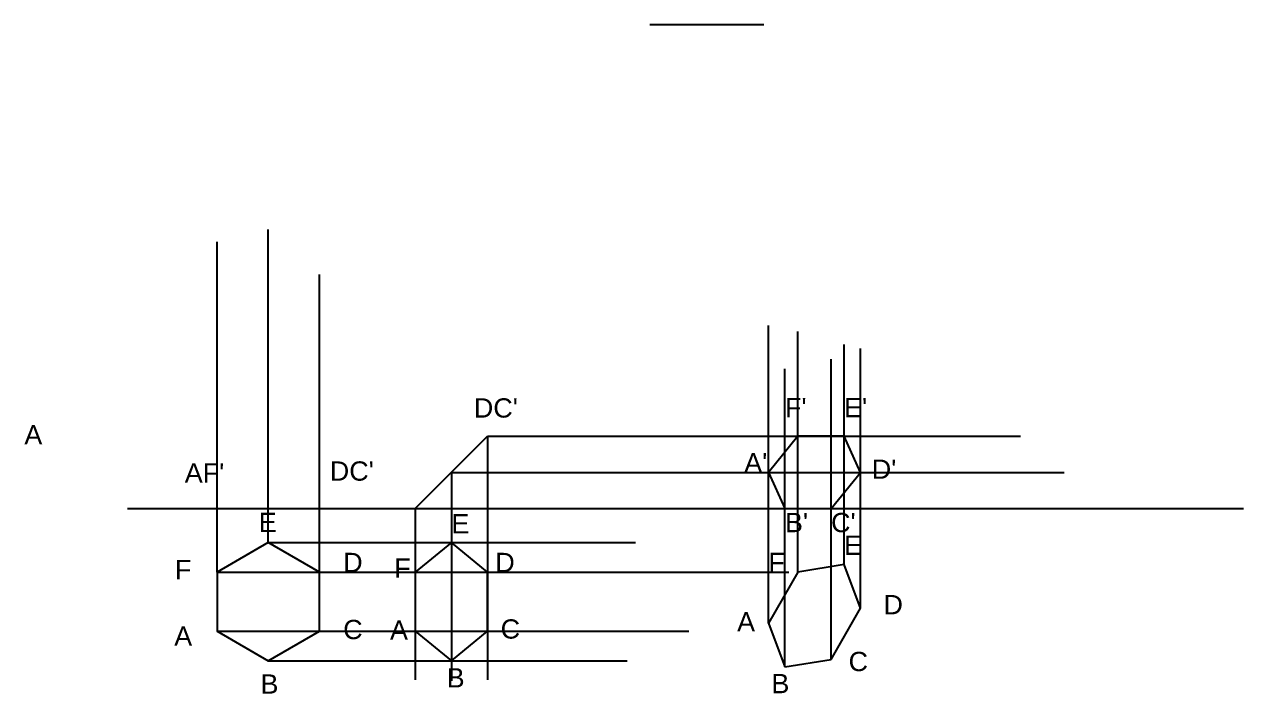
# Model space of a CAD drawing. Header units: millimetres. Extents: x 186 to 71940, y -203 to 575.
# Drawn here: x 1631 to 2250, y 156 to 496 of the extents above; entities that cross this region are included whole.
import ezdxf

# ---------------------------------------------------------------- set-up
doc = ezdxf.new("R2010")
doc.units = ezdxf.units.MM
doc.header["$MEASUREMENT"] = 0
doc.styles.get("Standard").update_dxf_attribs({"font": 'arial.ttf'})

msp = doc.modelspace()

# ---------------------------------------------------------------- linework, layer by layer
at = {"color": 244, "true_color": 0x991b1e}
for p, q in [((1948.52, 496.02), (2006.48, 496.02)), ((1754.78, 232.86), (1754.78, 391.83)), ((1728.8, 217.86), (1728.8, 385.55)), ((1780.76, 217.86), (1780.76, 368.95)), ((1829.41, 250.13), (1866.15, 286.88)), ((1866.15, 286.88), (1866.15, 163.21)), ((1847.78, 268.51), (1847.78, 162.65)), ((1829.41, 250.13), (1829.41, 163.21)), ((1754.78, 232.86), (1941.21, 232.86)), ((1728.8, 217.86), (2019.09, 217.86)), ((1728.8, 187.86), (1968.4, 187.86)), ((1754.78, 172.86), (1936.96, 172.86))]:
    msp.add_line(p, q, dxfattribs=at)
at = {"color": 242, "true_color": 0xcd2027}
for p, q in [((2008.76, 191.88), (2008.76, 343.14)), ((2023.76, 217.86), (2023.76, 340)), ((2047.17, 221.66), (2047.17, 333.43)), ((2055.58, 199.49), (2055.58, 331.43)), ((2040.58, 173.51), (2040.58, 326)), ((2017.17, 169.7), (2017.17, 321.15)), ((1866.15, 286.88), (2136.72, 286.88)), ((1847.78, 268.51), (2159.02, 268.51))]:
    msp.add_line(p, q, dxfattribs=at)
at = {"color": 7, "true_color": 0xffffff}
for p, q in [((1829.41, 250.13), (1866.15, 286.88)), ((2023.76, 286.88), (2008.76, 268.51)), ((2040.58, 286.88), (2023.76, 286.88)), ((2047.17, 286.88), (2023.76, 286.88)), ((2055.58, 268.51), (2047.17, 286.88)), ((2008.76, 268.51), (2017.17, 250.13)), ((2040.58, 250.13), (2055.58, 268.51)), ((1683.29, 250.13), (2250.06, 250.13)), ((2017.17, 250.13), (2047.17, 250.13)), ((1847.78, 232.86), (1829.41, 217.86)), ((1866.15, 217.86), (1847.78, 232.86)), ((1829.41, 217.86), (1829.41, 187.86)), ((1866.15, 187.86), (1866.15, 217.86)), ((2023.76, 217.86), (2008.76, 191.88)), ((2047.17, 221.66), (2023.76, 217.86)), ((2055.58, 199.49), (2047.17, 221.66)), ((2040.58, 173.51), (2055.58, 199.49)), ((1829.41, 187.86), (1847.78, 172.86)), ((1847.78, 172.86), (1866.15, 187.86)), ((2008.76, 191.88), (2017.17, 169.7)), ((2017.17, 169.7), (2040.58, 173.51))]:
    msp.add_line(p, q, dxfattribs=at)
msp.add_lwpolyline([(1780.76, 217.86), (1754.78, 232.86), (1728.8, 217.86), (1728.8, 187.86), (1754.78, 172.86), (1780.76, 187.86)], close=True, dxfattribs=at)

# ---------------------------------------------------------------- texts
at = {"color": 7, "true_color": 0xffffff, "attachment_point": 1}
for s, insert, char_height in [("DC'", (1859.18, 306.12), 9.789), ("F'", (2017.17, 306.3), 9.789), ("E'", (2047.17, 306.3), 9.789), ('A', (1630.92, 292.51), 9.79), ("AF'", (1712.38, 273.12), 9.789), ("DC'", (1786.03, 274.08), 9.789), ("A'", (1996.47, 278.29), 9.789), ("D'", (2061.24, 275.03), 9.789), ('E', (1749.93, 248.01), 9.79), ("B'", (2017.17, 247.92), 9.789), ("C'", (2040.58, 247.92), 9.789), ('E', (1847.78, 247.34), 9.79), ('E', (2047.17, 236.36), 9.79), ('F', (1707.33, 224), 9.79), ('D', (1792.83, 227.65), 9.79), ('F', (1818.74, 224.81), 9.79), ('D', (1870.06, 227.65), 9.79), ('F', (2008.76, 227.65), 9.79), ('D', (2067.18, 206.22), 9.79), ('C', (1792.83, 193.6), 9.79), ('A', (1816.6, 193.34), 9.79), ('C', (1872.78, 193.87), 9.79), ('A', (1992.86, 197.52), 9.79), ('A', (1707.03, 190.25), 9.79), ('C', (2049.46, 177.35), 9.79), ('B', (1845.37, 169.07), 9.79), ('B', (1750.84, 165.93), 9.79), ('B', (2010.27, 166.14), 9.79)]:
    msp.add_mtext_dynamic_manual_height_columns(s, width=2266.8489, gutter_width=48.94, heights=[0], dxfattribs=dict(at, insert=insert, char_height=char_height))

doc.saveas('drawing.dxf')
